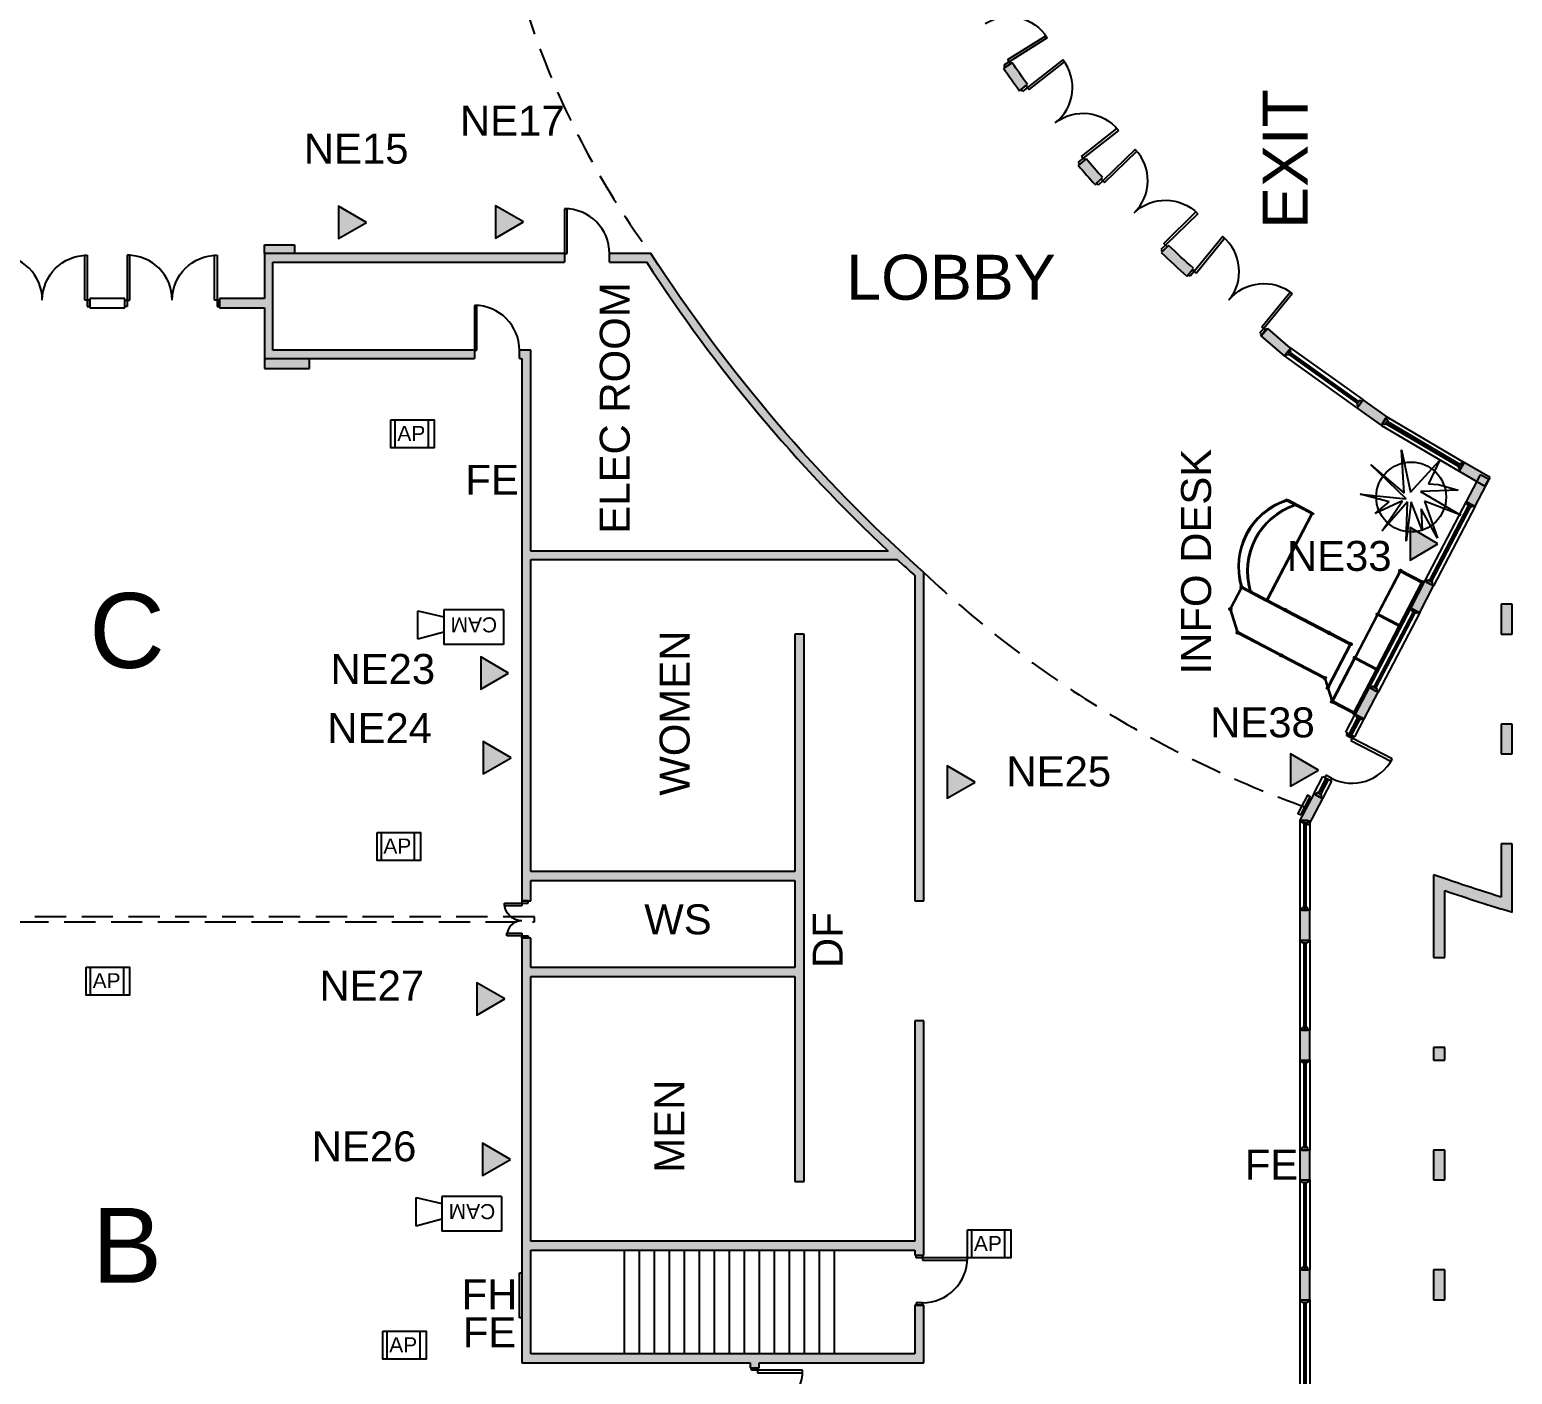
# Model space of a CAD drawing. Header units: inches. Extents: x 619 to 4432, y -2787 to -96.
# Drawn here: x 3203 to 4391, y -1885 to -808 of the extents above; entities that cross this region are included whole.
import ezdxf
from ezdxf.enums import TextEntityAlignment as Align

# ---------------------------------------------------------------- set-up
doc = ezdxf.new("R2010")
doc.units = ezdxf.units.IN
doc.header["$LTSCALE"] = 100
doc.header["$MEASUREMENT"] = 0
doc.linetypes.add('HIDDEN', pattern=[0.375, 0.25, -0.125])
doc.layers.get('0').update_dxf_attribs({"linetype": 'CONTINUOUS'})
for name, color, linetype in [('ap_location', 50, 'CONTINUOUS'), ('av_hardware', 62, 'CONTINUOUS'), ('bldg_airwall', 52, 'HIDDEN'), ('bldg_airwall_text', 56, 'CONTINUOUS'), ('bldg_ch1', 2, 'HIDDEN'), ('bldg_doors', 9, 'CONTINUOUS'), ('bldg_fire', 1, 'CONTINUOUS'), ('bldg_glass', 9, 'CONTINUOUS'), ('bldg_stairs', 9, 'CONTINUOUS'), ('bldg_text90', 94, 'CONTINUOUS'), ('bldg_wallint', 9, 'CONTINUOUS'), ('bldg_wallintsol', 9, 'CONTINUOUS'), ('data_jack', 110, 'CONTINUOUS')]:
    doc.layers.add(name, color=color, linetype=linetype)
doc.layers.get('0').freeze()
doc.styles.add('bldgtx30', font='arial.ttf', dxfattribs={"height": 30})
doc.styles.add('bldgtx36', font='arial.ttf', dxfattribs={"height": 36})
doc.styles.add('bldgtx48', font='arial.ttf', dxfattribs={"height": 48})
doc.styles.add('showtx24', font='arial.ttf', dxfattribs={"height": 24})

# ---------------------------------------------------------------- blocks, each defined once
blk = doc.blocks.new('lplant')
for p, q in [((-2.67, 15.95), (0.46, 1.42)), ((-1.75, 1.09), (-2.67, 15.95)), ((-13.24, 10.79), (-1.75, 1.09)), ((-1.1, -0.95), (-13.24, 10.79)), ((0.46, 1.42), (10.39, 12.21)), ((10.39, 12.21), (6.62, 4.21)), ((-16.83, 0.68), (-1.1, -0.95)), ((-6.9, -1.9), (-16.83, 0.68)), ((16.83, 2.04), (3.86, 1.63)), ((3.86, 1.63), (17.75, -6.51)), ((6.62, 4.21), (10.02, 4.07)), ((10.02, 4.07), (16.83, 2.04)), ((-2.3, -1.56), (-11.68, -5.9)), ((-11.68, -5.9), (-6.9, -1.9)), ((-9.29, -11.87), (-2.3, -1.56)), ((-0.55, -1.9), (-9.29, -11.87)), ((-1.1, -15.47), (-0.55, -1.9)), ((0.64, -1.9), (-1.1, -15.47)), ((4.41, -11.67), (0.64, -1.9)), ((4.05, -4.34), (4.41, -11.67)), ((9.66, -14.45), (4.05, -4.34)), ((5.24, -1.76), (9.66, -14.45)), ((17.75, -6.51), (5.24, -1.76))]:
    blk.add_line(p, q)
blk.add_circle((0.64, -0.27), 12)
blk = doc.blocks.new('Counter-2m-Gem-curve2')
for points in [[(0.4, 21.8), (-0.4, 21.8), (-0.4, 22.3), (-0.4, 23.1), (-0.4, 23.6), (0.4, 23.6), (0.9, 23.1), (0.9, 22.3), (0.4, 21.8)], [(77.8, 22.3), (77.8, 23.1), (78.3, 23.6), (79.1, 23.6), (79.1, 23.1), (79.1, 22.3), (79.1, 21.8), (78.3, 21.8), (77.8, 22.3)], [(0.9, 8.4), (0.9, 7.6), (0.4, 7.1), (-0.4, 7.1), (-0.4, 7.6), (-0.4, 8.4), (-0.4, 8.9), (0.4, 8.9), (0.9, 8.4)], [(0.9, 0.4), (0.9, -0.4), (0.4, -0.9), (-0.4, -0.9), (-0.4, -0.4), (-0.4, 0.4), (-0.4, 0.9), (0.4, 0.9), (0.9, 0.4)], [(77.8, 7.6), (77.8, 8.4), (78.3, 8.9), (79.1, 8.9), (79.1, 8.4), (79.1, 7.6), (79.1, 7.1), (78.3, 7.1), (77.8, 7.6)], [(77.8, -0.4), (77.8, 0.4), (78.3, 0.9), (79.1, 0.9), (79.1, 0.4), (79.1, -0.4), (79.1, -0.9), (78.3, -0.9), (77.8, -0.4)]]:
    blk.add_lwpolyline(points)
for points in [[(0.4, 0.9), (0.4, 21.8), (-0.4, 21.8), (-0.4, 0.9)], [(0.9, 22.3), (77.8, 22.3), (77.8, 23.1), (0.9, 23.1)], [(79.1, 0.9), (79.1, 21.8), (78.3, 21.8), (78.3, 0.9)]]:
    blk.add_lwpolyline(points, close=True)
for centre, radius, start, end in [((39.4, 47.4), 56, 225.9196, 314.0804), ((39.4, 47.4), 55.3, 225.9333, 314.0667), ((39.4, 39.4), 56, 225.9196, 314.0804), ((39.4, 39.4), 55.3, 225.9333, 314.0667)]:
    blk.add_arc(centre, radius, start, end)
for p in [(0, 22.7), (0, 22.7), (78.7, 22.7), (0, 8), (0, 8), (0, 0), (0, 0), (78.7, 8), (78.7, 0)]:
    blk.add_point(p)
blk = doc.blocks.new('1m-Panel-Gem')
for points in [[(-0.9, -0.4), (-0.9, 0.4), (-0.4, 0.9), (0.4, 0.9), (0.9, 0.4), (0.9, -0.4), (0.4, -0.9), (-0.4, -0.9), (-0.9, -0.4)], [(38.5, -0.4), (38.5, 0.4), (39, 0.9), (39.7, 0.9), (40.3, 0.4), (40.3, -0.4), (39.7, -0.9), (39, -0.9), (38.5, -0.4)]]:
    blk.add_lwpolyline(points)
blk.add_lwpolyline([(0.9, -0.4), (38.5, -0.4), (38.5, 0.4), (0.9, 0.4)], close=True)
for p in [(0, 0), (39.4, 0)]:
    blk.add_point(p)
blk = doc.blocks.new('05m-Panel-Gem')
for points in [[(-0.9, -0.4), (-0.9, 0.4), (-0.4, 0.9), (0.4, 0.9), (0.9, 0.4), (0.9, -0.4), (0.4, -0.9), (-0.4, -0.9), (-0.9, -0.4)], [(18.8, -0.4), (18.8, 0.4), (19.3, 0.9), (20.1, 0.9), (20.6, 0.4), (20.6, -0.4), (20.1, -0.9), (19.3, -0.9), (18.8, -0.4)]]:
    blk.add_lwpolyline(points)
blk.add_lwpolyline([(0.9, -0.4), (18.8, -0.4), (18.8, 0.4), (0.9, 0.4)], close=True)
for p in [(0, 0), (19.7, 0)]:
    blk.add_point(p)

msp = doc.modelspace()

# ---------------------------------------------------------------- hatches: boundary and pattern name
at = {"layer": 'bldg_wallintsol'}
for points in [[(3990.1, -834.9), (3983.2, -839.2, 0.005979), (3995.9, -857.3), (4002.4, -852.2, -0.005794)], [(4049.4, -911.9), (4043, -917, 0.005565), (4056.5, -932.5), (4062.4, -926.7, -0.005381)], [(3415.5, -980.7), (3391.5, -980.7), (3391.5, -987.7), (3415.5, -987.7)], [(4115.4, -981.2), (4109.5, -986.9, 0.007553), (4130.1, -1005.8), (4135.3, -999.5, -0.007369)], [(3559.5, -1065.1), (3398.1, -1065.1), (3398.1, -1023.7), (3398.1, -994.4), (3631.7, -994.4), (3631.7, -987.7), (3391.5, -987.7), (3391.5, -1023.7), (3355.5, -1023.7), (3355.5, -1031), (3391.5, -1031), (3391.5, -1071.7), (3559.5, -1071.7)], [(3700.9, -987.7), (3667.7, -987.7), (3667.7, -994.4), (3697.3, -994.4, 0.060637), (3890.8, -1225.9), (3604.7, -1225.9), (3604.7, -1065.1), (3595.5, -1065.1), (3595.5, -1071.7), (3597.5, -1071.7), (3597.5, -1232.5), (3597.5, -1482.5), (3597.5, -1505.8), (3604.7, -1505.8), (3604.7, -1489.7), (3816.2, -1489.7), (3816.2, -1559.2), (3604.7, -1559.2), (3604.7, -1535.8), (3597.5, -1535.8), (3597.5, -1566.5), (3597.5, -1778.5), (3597.5, -1875.7), (3780.2, -1875.7), (3780.2, -1879.7), (3787.5, -1879.7), (3787.5, -1875.7), (3919.5, -1875.7), (3919.5, -1829.7), (3912.2, -1829.7), (3912.2, -1868.5), (3787.5, -1868.5), (3604.7, -1868.5), (3604.7, -1785.7), (3912.2, -1785.7), (3912.2, -1789.7), (3919.5, -1789.7), (3919.5, -1602), (3912.2, -1602), (3912.2, -1778.5), (3604.7, -1778.5), (3604.7, -1566.5), (3816.2, -1566.5), (3816.2, -1730.5), (3823.5, -1730.5), (3823.5, -1566.5), (3823.5, -1482.5), (3823.5, -1292.5), (3816.2, -1292.5), (3816.2, -1482.5), (3604.7, -1482.5), (3604.7, -1232.5), (3897.9, -1232.5), (3903.2, -1237.4, 0.002423), (3912.2, -1245.5), (3912.2, -1506), (3919.5, -1506), (3919.5, -1243.1, -0.067974)], [(4194.9, -1047.7), (4189.6, -1053.9), (4207.9, -1069.5), (4213.1, -1063.3)], [(3427.5, -1071.7), (3391.5, -1071.7), (3391.5, -1079.7), (3427.5, -1079.7)], [(4271.2, -1104.7), (4266.4, -1111.3), (4286, -1125.3), (4290.7, -1118.6)], [(4352.1, -1154.8), (4348, -1161.8), (4368.7, -1174), (4372.8, -1167)], [(4372, -1168.6), (4364.8, -1164.8), (4353.7, -1186.1), (4360.9, -1189.8)], [(4327.6, -1253.7), (4320.4, -1249.9), (4309.3, -1271.2), (4316.5, -1275)], [(4390.6, -1268.3), (4381.6, -1268.3), (4381.6, -1292.3), (4390.6, -1292.3)], [(4283.2, -1338.8), (4276, -1335), (4264.9, -1356.3), (4272.1, -1360.1)], [(4390.6, -1364.3), (4381.6, -1364.3), (4381.6, -1388.3), (4390.6, -1388.3)], [(4238.8, -1423.9), (4231.6, -1420.2), (4220.5, -1441.4), (4227.7, -1445.2)], [(4339.6, -1489.2), (4327.6, -1485), (4327.6, -1551.2), (4336.6, -1551.2), (4336.6, -1497.7, 0.011334), (4390.6, -1515), (4390.6, -1460.3), (4381.6, -1460.3), (4381.6, -1502.9, -0.008906)], [(4228.6, -1513.4), (4220.5, -1513.4), (4220.5, -1537.4), (4228.6, -1537.4)]]:
    msp.add_hatch(color=256, dxfattribs=at).paths.add_polyline_path(points)
h = msp.add_hatch(color=256, dxfattribs=at)
h.paths.add_polyline_path([(4228.6, -1609.4), (4220.5, -1609.4), (4220.5, -1633.4), (4228.6, -1633.4)])
h.paths.add_polyline_path([(4336.6, -1623.2), (4327.6, -1623.2), (4327.6, -1633.4), (4336.6, -1633.4)])
h.paths.add_polyline_path([(4228.6, -1705.4), (4220.5, -1705.4), (4220.5, -1729.4), (4228.6, -1729.4)])
h.paths.add_polyline_path([(4228.6, -1801.4), (4220.5, -1801.4), (4220.5, -1825.4), (4228.6, -1825.4)])
h.paths.add_polyline_path([(4336.6, -1705.4), (4327.6, -1705.4), (4327.6, -1729.4), (4336.6, -1729.4)])
h.paths.add_polyline_path([(4336.6, -1801.4), (4327.6, -1801.4), (4327.6, -1825.4), (4336.6, -1825.4)])
at = {"layer": 'data_jack'}
h = msp.add_hatch(color=256, dxfattribs=at)
h.dxf.hatch_style = 1
h.paths.add_polyline_path([(3473.1, -962.7), (3450.7, -949.8), (3450.7, -975.6)])
h = msp.add_hatch(color=256, dxfattribs=at)
h.dxf.hatch_style = 1
h.paths.add_polyline_path([(3598.9, -962.3), (3576.5, -949.4), (3576.5, -975.2)])
h = msp.add_hatch(color=256, dxfattribs=at)
h.dxf.hatch_style = 1
h.paths.add_polyline_path([(4331.1, -1220.1), (4308.7, -1207.1), (4308.7, -1233)])
h = msp.add_hatch(color=256, dxfattribs=at)
h.dxf.hatch_style = 1
h.paths.add_polyline_path([(3586.9, -1323.6), (3564.6, -1310.6), (3564.6, -1336.5)])
h = msp.add_hatch(color=256, dxfattribs=at)
h.dxf.hatch_style = 1
h.paths.add_polyline_path([(3588.8, -1391.4), (3566.4, -1378.4), (3566.4, -1404.3)])
h = msp.add_hatch(color=256, dxfattribs=at)
h.dxf.hatch_style = 1
h.paths.add_polyline_path([(4235.5, -1401.3), (4213.1, -1388.3), (4213.1, -1414.2)])
h = msp.add_hatch(color=256, dxfattribs=at)
h.dxf.hatch_style = 1
h.paths.add_polyline_path([(3960.5, -1410.9), (3938.1, -1397.9), (3938.1, -1423.8)])
h = msp.add_hatch(color=256, dxfattribs=at)
h.dxf.hatch_style = 1
h.paths.add_polyline_path([(3583.8, -1584.4), (3561.5, -1571.5), (3561.5, -1597.4)])
h = msp.add_hatch(color=256, dxfattribs=at)
h.dxf.hatch_style = 1
h.paths.add_polyline_path([(3588.4, -1712.9), (3566, -1699.9), (3566, -1725.8)])

# ---------------------------------------------------------------- linework, layer by layer
at = {"layer": 'ap_location'}
for p, q in [((3495.9, -1120.8), (3495.9, -1143.1)), ((3522.5, -1120.8), (3522.5, -1143.1)), ((3484.8, -1451.2), (3484.8, -1473.6)), ((3511.3, -1451.2), (3511.3, -1473.6)), ((3251.9, -1559), (3251.9, -1581.3)), ((3278.4, -1559), (3278.4, -1581.3)), ((3957.6, -1769.4, -1403.6), (3957.6, -1791.7, -1403.6)), ((3984.1, -1769.4, -1403.6), (3984.1, -1791.7, -1403.6)), ((3489.4, -1850.5), (3489.4, -1872.8)), ((3515.9, -1850.5), (3515.9, -1872.8))]:
    msp.add_line(p, q, dxfattribs=at)
for points in [[(3492.6, -1120.8), (3527.4, -1120.8), (3527.4, -1143.1), (3492.6, -1143.1)], [(3481.5, -1451.2), (3516.2, -1451.2), (3516.2, -1473.6), (3481.5, -1473.6)], [(3248.6, -1559), (3283.4, -1559), (3283.4, -1581.3), (3248.6, -1581.3)], [(3486.1, -1850.5), (3520.8, -1850.5), (3520.8, -1872.8), (3486.1, -1872.8)]]:
    msp.add_lwpolyline(points, close=True, dxfattribs=at)
at = {"layer": 'ap_location', "elevation": -1403.6}
msp.add_lwpolyline([(3954.3, -1769.4), (3989.1, -1769.4), (3989.1, -1791.7), (3954.3, -1791.7)], close=True, dxfattribs=at)
at = {"layer": 'av_hardware'}
for p, q in [((3514.2, -1296.5), (3514.2, -1273.8)), ((3514.2, -1273.8), (3534.9, -1278.5)), ((3582.7, -1272.8), (3534.9, -1272.8)), ((3534.9, -1272.8), (3534.9, -1300.6)), ((3534.9, -1290.9), (3514.2, -1296.5)), ((3582.7, -1300.6), (3534.9, -1300.6)), ((3512.8, -1766.3), (3512.8, -1743.5)), ((3512.8, -1743.5), (3533.5, -1748.3)), ((3581.3, -1742.6), (3533.5, -1742.6)), ((3533.5, -1742.6), (3533.5, -1770.4)), ((3533.5, -1760.7), (3512.8, -1766.3)), ((3581.3, -1770.4), (3533.5, -1770.4))]:
    msp.add_line(p, q, dxfattribs=at)
for points in [[(3582.7, -1272.8), (3582.7, -1300.6)], [(3581.3, -1742.6), (3581.3, -1770.4)]]:
    msp.add_lwpolyline(points, dxfattribs=at)
at = {"layer": 'bldg_airwall'}
msp.add_lwpolyline([(3607.5, -1518.7), (2893.5, -1518.7), (2893.5, -1522.7), (3607.5, -1522.7)], close=True, dxfattribs=at)
at = {"layer": 'bldg_ch1'}
for centre, radius, start, end in [((4247.8, -585.2), 679.1, 184.7484, 216.3596), ((4520.1, -608.2), 874, 226.5882, 250.3216)]:
    msp.add_arc(centre, radius, start, end, dxfattribs=at)
at = {"layer": 'bldg_doors'}
for p, q in [((3986.6, -832.3), (4017.1, -813.2)), ((4018.2, -814.9), (3987.7, -834)), ((4017.1, -813.2), (4018.2, -814.9)), ((3987.7, -834), (3983.5, -836.7)), ((3983.5, -836.7), (3984.5, -838.4)), ((3984.5, -838.4), (3988.8, -835.7)), ((3987.7, -834), (3986.6, -832.3)), ((3988.8, -835.7), (3987.7, -834)), ((4030.6, -832.5), (4002.4, -854.8)), ((4003.6, -856.4), (4031.9, -834.1)), ((4031.9, -834.1), (4030.6, -832.5)), ((3997.2, -856.3), (4001.1, -853.2)), ((4002.4, -854.8), (3998.4, -857.9)), ((4001.1, -853.2), (4002.4, -854.8)), ((4002.4, -854.8), (4003.6, -856.4)), ((3998.4, -857.9), (3997.2, -856.3)), ((4045.7, -909.8), (4074, -887.5)), ((4075.2, -889.1), (4046.9, -911.3)), ((4074, -887.5), (4075.2, -889.1)), ((4046.9, -911.3), (4043, -914.4)), ((4044.2, -916), (4048.2, -912.9)), ((4046.9, -911.3), (4045.7, -909.8)), ((4048.2, -912.9), (4046.9, -911.3)), ((4088.5, -904.2), (4062.7, -929.3)), ((4064.1, -930.7), (4089.9, -905.6)), ((4089.9, -905.6), (4088.5, -904.2)), ((4043, -914.4), (4044.2, -916)), ((4057.7, -931.4), (4061.3, -927.9)), ((4059.1, -932.8), (4057.7, -931.4)), ((4062.7, -929.3), (4059.1, -932.8)), ((4061.3, -927.9), (4062.7, -929.3)), ((4062.7, -929.3), (4064.1, -930.7)), ((3633.7, -951.7), (3631.7, -951.7)), ((3631.7, -951.7), (3631.7, -987.7)), ((3633.7, -987.7), (3633.7, -951.7)), ((4111.5, -979.5), (4137.3, -954.3)), ((4138.7, -955.8), (4112.9, -980.9)), ((4137.3, -954.3), (4138.7, -955.8)), ((4112.9, -980.9), (4109.3, -984.4)), ((4109.3, -984.4), (4110.7, -985.8)), ((4110.7, -985.8), (4114.3, -982.3)), ((4112.9, -980.9), (4111.5, -979.5)), ((4114.3, -982.3), (4112.9, -980.9)), ((4158.7, -974.1), (4135.9, -1002)), ((4137.4, -1003.2), (4160.2, -975.4)), ((4160.2, -975.4), (4158.7, -974.1)), ((3247.5, -1024.9), (3247.5, -988.9)), ((3247.5, -988.9), (3249.5, -988.9)), ((3249.5, -988.9), (3249.5, -1024.9)), ((3283.5, -988.9), (3281.5, -988.9)), ((3281.5, -988.9), (3281.5, -1024.9)), ((3283.5, -1024.9), (3283.5, -988.9)), ((3351.5, -1024.9), (3351.5, -988.9)), ((3351.5, -988.9), (3353.5, -988.9)), ((3353.5, -988.9), (3353.5, -1024.9)), ((3631.7, -987.7), (3633.7, -987.7)), ((4131.1, -1004.6), (4134.3, -1000.7)), ((4132.7, -1005.8), (4131.1, -1004.6)), ((4135.9, -1002), (4132.7, -1005.8)), ((4134.3, -1000.7), (4135.9, -1002)), ((4135.9, -1002), (4137.4, -1003.2)), ((4190, -1046.3), (4212.8, -1018.5)), ((4214.4, -1019.8), (4191.6, -1047.6)), ((4212.8, -1018.5), (4214.4, -1019.8)), ((3249.5, -1024.9), (3247.5, -1024.9)), ((3251.5, -1024.9), (3249.5, -1024.9)), ((3249.5, -1024.9), (3249.5, -1029.9)), ((3249.5, -1029.9), (3251.5, -1029.9)), ((3251.5, -1029.9), (3251.5, -1024.9)), ((3279.5, -1029.9), (3279.5, -1024.9)), ((3279.5, -1024.9), (3281.5, -1024.9)), ((3281.5, -1029.9), (3279.5, -1029.9)), ((3281.5, -1024.9), (3283.5, -1024.9)), ((3281.5, -1024.9), (3281.5, -1029.9)), ((3353.5, -1024.9), (3351.5, -1024.9)), ((3355.5, -1024.9), (3353.5, -1024.9)), ((3353.5, -1024.9), (3353.5, -1029.9)), ((3353.5, -1029.9), (3355.5, -1029.9)), ((3355.5, -1029.9), (3355.5, -1024.9)), ((3561.5, -1029.1), (3559.5, -1029.1)), ((3559.5, -1029.1), (3559.5, -1065.1)), ((3561.5, -1065.1), (3561.5, -1029.1)), ((4191.6, -1047.6), (4188.4, -1051.5)), ((4191.6, -1047.6), (4188.4, -1051.5)), ((4188.4, -1051.5), (4189.9, -1052.7)), ((4188.4, -1051.5), (4189.9, -1052.7)), ((4189.9, -1052.7), (4193.1, -1048.9)), ((4189.9, -1052.7), (4193.1, -1048.9)), ((4191.6, -1047.6), (4190, -1046.3)), ((4191.6, -1047.6), (4190, -1046.3)), ((4193.1, -1048.9), (4191.6, -1047.6)), ((4193.1, -1048.9), (4191.6, -1047.6)), ((3559.5, -1065.1), (3561.5, -1065.1)), ((4257.9, -1373.4), (4258.9, -1371.6)), ((4262.4, -1375.7), (4257.9, -1373.4)), ((4258.9, -1371.6), (4263.3, -1373.9)), ((4262.4, -1375.7), (4261.4, -1377.5)), ((4263.3, -1373.9), (4262.4, -1375.7)), ((4294.3, -1392.3), (4262.4, -1375.7)), ((4261.4, -1377.5), (4293.4, -1394.1)), ((4293.4, -1394.1), (4294.3, -1392.3)), ((4241.3, -1405.3), (4240.4, -1407.1)), ((4240.4, -1407.1), (4244.8, -1409.4)), ((4245.7, -1407.6), (4241.3, -1405.3)), ((4244.8, -1409.4), (4245.7, -1407.6)), ((4233.1, -1421), (4237.5, -1423.3)), ((3583.5, -1509.8), (3583.5, -1507.8)), ((3583.5, -1507.8), (3597.5, -1507.8)), ((3602.5, -1505.8), (3597.5, -1505.8)), ((3597.5, -1505.8), (3597.5, -1507.8)), ((3597.5, -1507.8), (3597.5, -1509.8)), ((3597.5, -1507.8), (3602.5, -1507.8)), ((3602.5, -1507.8), (3602.5, -1505.8)), ((3597.5, -1509.8), (3583.5, -1509.8)), ((3585.5, -1533.8), (3585.5, -1531.8)), ((3585.5, -1531.8), (3597.5, -1531.8)), ((3597.5, -1533.8), (3585.5, -1533.8)), ((3597.5, -1531.8), (3597.5, -1533.8)), ((3597.5, -1535.8), (3597.5, -1533.8)), ((3597.5, -1533.8), (3602.5, -1533.8)), ((3602.5, -1535.8), (3597.5, -1535.8)), ((3602.5, -1533.8), (3602.5, -1535.8)), ((3913.3, -1791.7), (3913.3, -1789.7)), ((3913.3, -1789.7), (3918.3, -1789.7)), ((3918.3, -1791.7), (3913.3, -1791.7)), ((3918.3, -1789.7), (3918.3, -1791.7)), ((3918.3, -1791.7), (3918.3, -1793.5)), ((3954.3, -1791.7), (3918.3, -1791.7)), ((3954.3, -1793.5), (3954.3, -1791.7)), ((3918.3, -1793.5), (3954.3, -1793.5)), ((3913.3, -1827.7), (3913.3, -1829.7)), ((3918.3, -1827.7), (3913.3, -1827.7)), ((3918.3, -1829.7), (3918.3, -1827.7)), ((3913.3, -1829.7), (3918.3, -1829.7)), ((3781.3, -1881.7), (3781.3, -1879.7)), ((3781.3, -1879.7), (3786.3, -1879.7)), ((3786.3, -1881.7), (3781.3, -1881.7)), ((3786.3, -1879.7), (3786.3, -1881.7)), ((3786.3, -1881.7), (3786.3, -1883.7)), ((3822.3, -1881.7), (3786.3, -1881.7)), ((3786.3, -1883.7), (3822.3, -1883.7)), ((3822.3, -1883.7), (3822.3, -1881.7))]:
    msp.add_line(p, q, dxfattribs=at)
at = {"layer": 'bldg_doors', "extrusion": (0, 0, -1)}
for centre, radius, start, end in [((-3987.7, -834), 36, 57.8395, 147.8395), ((-4046.9, -911.3), 36, 51.7582, 141.7582), ((-4112.9, -980.9), 36, 45.7717, 135.7717), ((-3249.5, -1024.9), 36, 0, 90), ((-3353.5, -1024.9), 36, 0, 90), ((-4191.6, -1047.6), 36, 39.3295, 129.3295), ((-3597.5, -1507.8), 14, 270, 0)]:
    msp.add_arc(centre, radius, start, end, dxfattribs=at)
at = {"layer": 'bldg_doors'}
for centre, radius, start, end in [((4002.4, -854.8), 36, 308.2418, 38.2418), ((4062.7, -929.3), 36, 314.2283, 44.2283), ((3631.7, -987.7), 36, 0, 90), ((4135.9, -1002), 36, 320.6705, 50.6705), ((3177.5, -1024.9), 36, 0, 90), ((3281.5, -1024.9), 36, 0, 90), ((3559.5, -1065.1), 36, 0, 90), ((4262.4, -1375.7), 36, 242.4575, 332.4575), ((3597.5, -1533.8), 12, 90, 180), ((3918.3, -1791.7), 36, 270, 0), ((3786.3, -1881.7), 36, 270, 0)]:
    msp.add_arc(centre, radius, start, end, dxfattribs=at)
at = {"layer": 'bldg_glass'}
for p, q in [((4210.5, -1069.2), (4208.9, -1068.1)), ((4209, -1068.2), (4212, -1064.6)), ((4213.2, -1065.4), (4210.5, -1069.2)), ((4212.4, -1066.5), (4211.3, -1068.1)), ((4211.3, -1068.1), (4266.6, -1107.7)), ((4211.6, -1064.2), (4213.2, -1065.4)), ((4267.8, -1106.1), (4212.4, -1066.5)), ((4212.6, -1062.8), (4271.2, -1104.7)), ((4214, -1067.6), (4212.9, -1069.2)), ((4213.4, -1068.4), (4265.6, -1105.7)), ((4207.9, -1069.5), (4266.4, -1111.3)), ((4266.2, -1104.9), (4265, -1106.5)), ((4268.6, -1104.9), (4265.8, -1108.8)), ((4265.8, -1108.8), (4267.4, -1109.9)), ((4266.6, -1107.7), (4267.8, -1106.1)), ((4267.4, -1109.9), (4270.2, -1106.1)), ((4270.2, -1106.1), (4268.6, -1104.9)), ((4286, -1125.3), (4348, -1161.8)), ((4286.8, -1123.8), (4289.2, -1119.7)), ((4288.5, -1124.8), (4286.8, -1123.8)), ((4290.9, -1120.7), (4288.5, -1124.8)), ((4289.2, -1119.7), (4290.9, -1120.7)), ((4290.2, -1121.9), (4289.2, -1123.6)), ((4289.2, -1123.6), (4347.9, -1158.2)), ((4290.1, -1118.3), (4352.1, -1154.8)), ((4348.9, -1156.5), (4290.2, -1121.9)), ((4291.9, -1122.9), (4290.9, -1124.6)), ((4291.4, -1123.8), (4346.7, -1156.3)), ((4347.2, -1155.5), (4346.2, -1157.2)), ((4349.6, -1155.3), (4347.2, -1159.4)), ((4347.2, -1159.4), (4348.9, -1160.4)), ((4347.9, -1158.2), (4348.9, -1156.5)), ((4348.9, -1160.4), (4351.3, -1156.3)), ((4351.3, -1156.3), (4349.6, -1155.3)), ((4369.5, -1172.6), (4371.9, -1168.5)), ((4353.7, -1186.1), (4320.4, -1249.9)), ((4354.3, -1188.6), (4355.2, -1186.9)), ((4355.2, -1186.9), (4359.4, -1189)), ((4355.5, -1189.2), (4324, -1249.6)), ((4325.8, -1250.5), (4357.3, -1190.2)), ((4355.5, -1191.4), (4325.8, -1248.3)), ((4360.9, -1189.8), (4327.6, -1253.7)), ((4358.5, -1190.8), (4354.3, -1188.6)), ((4356.4, -1191.9), (4354.6, -1191)), ((4357.3, -1190.2), (4355.5, -1189.2)), ((4359.4, -1189), (4358.5, -1190.8)), ((4322.8, -1249), (4321.9, -1250.7)), ((4321.9, -1250.7), (4326.1, -1252.9)), ((4327, -1251.1), (4322.8, -1249)), ((4324, -1249.6), (4325.8, -1250.5)), ((4326.7, -1248.8), (4325, -1247.8)), ((4326.1, -1252.9), (4327, -1251.1)), ((4309.3, -1271.2), (4276, -1335)), ((4311.1, -1274.4), (4279.7, -1334.7)), ((4281.4, -1335.6), (4312.9, -1275.3)), ((4311.1, -1276.6), (4281.4, -1333.4)), ((4316.5, -1275), (4283.2, -1338.8)), ((4309.9, -1273.7), (4310.8, -1272)), ((4314.1, -1275.9), (4309.9, -1273.7)), ((4312, -1277), (4310.2, -1276.1)), ((4310.8, -1272), (4315, -1274.2)), ((4312.9, -1275.3), (4311.1, -1274.4)), ((4315, -1274.2), (4314.1, -1275.9)), ((4278.4, -1334.1), (4277.5, -1335.8)), ((4277.5, -1335.8), (4281.7, -1338)), ((4282.6, -1336.3), (4278.4, -1334.1)), ((4279.7, -1334.7), (4281.4, -1335.6)), ((4282.3, -1333.9), (4280.6, -1333)), ((4281.7, -1338), (4282.6, -1336.3)), ((4259.2, -1374), (4266.7, -1359.5)), ((4260, -1374.5), (4266.7, -1361.7)), ((4268.5, -1360.4), (4260.9, -1374.9)), ((4265.5, -1358.8), (4266.4, -1357.1)), ((4269.7, -1361), (4265.5, -1358.8)), ((4267.6, -1362.1), (4265.8, -1361.2)), ((4266.4, -1357.1), (4270.6, -1359.3)), ((4266.7, -1359.5), (4268.5, -1360.4)), ((4270.6, -1359.3), (4269.7, -1361)), ((4257.9, -1373.4), (4258.8, -1371.6)), ((4262.1, -1375.6), (4257.9, -1373.4)), ((4258.8, -1371.6), (4263, -1373.8)), ((4259.2, -1374), (4260.9, -1374.9)), ((4231.6, -1420.2), (4238.9, -1406.3)), ((4235.3, -1419.8), (4241.6, -1407.7)), ((4237, -1418.5), (4242.5, -1408.2)), ((4243.3, -1408.6), (4237, -1420.7)), ((4238.8, -1423.9), (4246.1, -1410)), ((4234, -1419.2), (4233.1, -1420.9)), ((4233.1, -1420.9), (4237.3, -1423.1)), ((4233.1, -1420.9), (4237.3, -1423.1)), ((4238.2, -1421.4), (4234, -1419.2)), ((4237, -1420.7), (4235.3, -1419.8)), ((4237.9, -1419), (4236.2, -1418.1)), ((4237.3, -1423.1), (4238.2, -1421.4)), ((4220.5, -1441.4), (4220.5, -1513.4)), ((4222.2, -1443.4), (4222.2, -1441.4)), ((4222.2, -1441.4), (4226.9, -1441.4)), ((4226.9, -1443.4), (4222.2, -1443.4)), ((4225.6, -1443.4), (4223.6, -1443.4)), ((4223.6, -1443.4), (4223.6, -1511.5)), ((4225.6, -1445.4), (4223.6, -1445.4)), ((4224.6, -1445.4), (4224.6, -1509.5)), ((4225.6, -1511.5), (4225.6, -1443.4)), ((4226.9, -1441.4), (4226.9, -1443.4)), ((4228.6, -1441.4), (4228.6, -1513.4)), ((4222.2, -1511.5), (4222.2, -1513.4)), ((4226.9, -1511.5), (4222.2, -1511.5)), ((4222.2, -1513.4), (4226.9, -1513.4)), ((4225.6, -1509.5), (4223.6, -1509.5)), ((4223.6, -1511.5), (4225.6, -1511.5)), ((4226.9, -1513.4), (4226.9, -1511.5)), ((4220.5, -1537.4), (4220.5, -1609.4)), ((4222.2, -1539.4), (4222.2, -1537.4)), ((4222.2, -1537.4), (4226.9, -1537.4)), ((4226.9, -1539.4), (4222.2, -1539.4)), ((4225.6, -1539.4), (4223.6, -1539.4)), ((4223.6, -1539.4), (4223.6, -1607.5)), ((4225.6, -1541.4), (4223.6, -1541.4)), ((4224.6, -1541.4), (4224.6, -1605.5)), ((4225.6, -1607.5), (4225.6, -1539.4)), ((4226.9, -1537.4), (4226.9, -1539.4)), ((4228.6, -1537.4), (4228.6, -1609.4)), ((4222.2, -1607.5), (4222.2, -1609.4)), ((4226.9, -1607.5), (4222.2, -1607.5)), ((4222.2, -1609.4), (4226.9, -1609.4)), ((4225.6, -1605.5), (4223.6, -1605.5)), ((4223.6, -1607.5), (4225.6, -1607.5)), ((4226.9, -1609.4), (4226.9, -1607.5)), ((4220.5, -1633.4), (4220.5, -1705.4)), ((4222.2, -1635.4), (4222.2, -1633.4)), ((4222.2, -1633.4), (4226.9, -1633.4)), ((4226.9, -1635.4), (4222.2, -1635.4)), ((4225.6, -1635.4), (4223.6, -1635.4)), ((4223.6, -1635.4), (4223.6, -1703.5)), ((4225.6, -1637.4), (4223.6, -1637.4)), ((4224.6, -1637.4), (4224.6, -1701.5)), ((4225.6, -1703.5), (4225.6, -1635.4)), ((4226.9, -1633.4), (4226.9, -1635.4)), ((4228.6, -1633.4), (4228.6, -1705.4)), ((4222.2, -1703.5), (4222.2, -1705.4)), ((4226.9, -1703.5), (4222.2, -1703.5)), ((4222.2, -1705.4), (4226.9, -1705.4)), ((4225.6, -1701.5), (4223.6, -1701.5)), ((4223.6, -1703.5), (4225.6, -1703.5)), ((4226.9, -1705.4), (4226.9, -1703.5)), ((4220.5, -1729.4), (4220.5, -1801.4)), ((4222.2, -1731.4), (4222.2, -1729.4)), ((4222.2, -1729.4), (4226.9, -1729.4)), ((4226.9, -1731.4), (4222.2, -1731.4)), ((4225.6, -1731.4), (4223.6, -1731.4)), ((4223.6, -1731.4), (4223.6, -1799.5)), ((4225.6, -1733.4), (4223.6, -1733.4)), ((4224.6, -1733.4), (4224.6, -1797.5)), ((4225.6, -1799.5), (4225.6, -1731.4)), ((4226.9, -1729.4), (4226.9, -1731.4)), ((4228.6, -1729.4), (4228.6, -1801.4)), ((4222.2, -1799.5), (4222.2, -1801.4)), ((4226.9, -1799.5), (4222.2, -1799.5)), ((4222.2, -1801.4), (4226.9, -1801.4)), ((4225.6, -1797.5), (4223.6, -1797.5)), ((4223.6, -1799.5), (4225.6, -1799.5)), ((4226.9, -1801.4), (4226.9, -1799.5)), ((4220.5, -1825.4), (4220.5, -1897.4)), ((4222.2, -1827.4), (4222.2, -1825.4)), ((4222.2, -1825.4), (4226.9, -1825.4)), ((4226.9, -1827.4), (4222.2, -1827.4)), ((4225.6, -1827.4), (4223.6, -1827.4)), ((4223.6, -1827.4), (4223.6, -1895.5)), ((4225.6, -1895.5), (4225.6, -1827.4)), ((4226.9, -1825.4), (4226.9, -1827.4)), ((4228.6, -1825.4), (4228.6, -1897.4)), ((4225.6, -1829.4), (4223.6, -1829.4)), ((4224.6, -1829.4), (4224.6, -1893.5))]:
    msp.add_line(p, q, dxfattribs=at)
at = {"layer": 'bldg_stairs'}
for p, q in [((3679.5, -1785.7), (3679.5, -1868.5)), ((3691.5, -1785.7), (3691.5, -1868.5)), ((3703.5, -1785.7), (3703.5, -1868.5)), ((3715.5, -1785.7), (3715.5, -1868.5)), ((3727.5, -1785.7), (3727.5, -1868.5)), ((3739.5, -1785.7), (3739.5, -1868.5)), ((3751.5, -1785.7), (3751.5, -1868.5)), ((3763.5, -1785.7), (3763.5, -1868.5)), ((3775.5, -1785.7), (3775.5, -1868.5)), ((3787.5, -1785.7), (3787.5, -1868.5)), ((3799.5, -1785.7), (3799.5, -1868.5)), ((3811.5, -1785.7), (3811.5, -1868.5)), ((3823.5, -1785.7), (3823.5, -1868.5)), ((3835.5, -1785.7), (3835.5, -1868.5)), ((3847.5, -1785.7), (3847.5, -1868.5))]:
    msp.add_line(p, q, dxfattribs=at)
at = {"layer": 'bldg_wallint'}
for p, q in [((3990.1, -834.9), (3983.2, -839.2)), ((3995.9, -857.3), (4002.4, -852.2)), ((4049.4, -911.9), (4043, -917)), ((4056.5, -932.5), (4062.4, -926.7)), ((3391.5, -987.7), (3391.5, -980.7)), ((3391.5, -980.7), (3415.5, -980.7)), ((3415.5, -980.7), (3415.5, -987.7)), ((4115.4, -981.2), (4109.5, -986.9)), ((3391.5, -987.7), (3391.5, -1023.7)), ((3631.7, -987.7), (3391.5, -987.7)), ((3398.1, -994.4), (3631.7, -994.4)), ((3398.1, -1023.7), (3398.1, -994.4)), ((3631.7, -987.7), (3631.7, -994.4)), ((3700.9, -987.7), (3667.7, -987.7)), ((3667.7, -994.4), (3667.7, -987.7)), ((3667.7, -994.4), (3669.7, -994.4)), ((3667.7, -994.4), (3697.3, -994.4)), ((4130.1, -1005.8), (4135.3, -999.5)), ((3251.5, -1023.7), (3251.5, -1031)), ((3256.5, -1023.7), (3251.5, -1023.7)), ((3251.5, -1031), (3279.5, -1031)), ((3274.5, -1023.7), (3256.5, -1023.7)), ((3279.5, -1023.7), (3274.5, -1023.7)), ((3279.5, -1031), (3279.5, -1023.7)), ((3355.5, -1023.7), (3355.5, -1031)), ((3391.5, -1023.7), (3355.5, -1023.7)), ((3355.5, -1031), (3391.5, -1031)), ((3391.5, -1031), (3391.5, -1071.7)), ((3398.1, -1065.1), (3398.1, -1023.7)), ((4194.1, -1047.6), (4188.9, -1054)), ((4194.1, -1047.6), (4188.9, -1054)), ((4194.9, -1047.7), (4189.6, -1053.9)), ((4189.6, -1053.9), (4207.9, -1069.5)), ((4213.1, -1063.3), (4194.9, -1047.7)), ((3559.5, -1065.1), (3398.1, -1065.1)), ((3559.5, -1065.1), (3559.5, -1071.7)), ((3604.7, -1065.1), (3595.5, -1065.1)), ((3595.5, -1071.7), (3595.5, -1065.1)), ((3604.7, -1225.9), (3604.7, -1065.1)), ((4207.9, -1069.5), (4213.1, -1063.3)), ((3391.5, -1071.7), (3559.5, -1071.7)), ((3391.5, -1071.7), (3391.5, -1079.7)), ((3391.5, -1079.7), (3427.5, -1079.7)), ((3427.5, -1079.7), (3427.5, -1071.7)), ((3595.5, -1071.7), (3597.5, -1071.7)), ((3597.5, -1071.7), (3597.5, -1232.5)), ((4271.2, -1104.7), (4266.4, -1111.3)), ((4266.4, -1111.3), (4286, -1125.3)), ((4290.7, -1118.6), (4271.2, -1104.7)), ((4286, -1125.3), (4290.1, -1118.3)), ((4352.1, -1154.8), (4348, -1161.8)), ((4348, -1161.8), (4368.7, -1174)), ((4372.8, -1167), (4352.1, -1154.8)), ((4364.8, -1164.8), (4353.7, -1186.1)), ((4360.9, -1189.8), (4372, -1168.6)), ((4372, -1168.6), (4364.8, -1164.8)), ((4368.7, -1174), (4372.8, -1167)), ((4368.7, -1174), (4372.8, -1167)), ((4353.7, -1186.1), (4360.9, -1189.8)), ((3597.5, -1232.5), (3597.5, -1482.5)), ((3890.8, -1225.9), (3604.7, -1225.9)), ((3604.7, -1232.5), (3897.9, -1232.5)), ((3604.7, -1482.5), (3604.7, -1232.5)), ((3897.9, -1232.5), (3903.2, -1237.4)), ((3912.2, -1245.5), (3912.2, -1506)), ((3919.5, -1506), (3919.5, -1243.1)), ((4320.4, -1249.9), (4309.3, -1271.2)), ((4316.5, -1275), (4327.6, -1253.7)), ((4327.6, -1253.7), (4320.4, -1249.9)), ((4390.6, -1268.3), (4381.6, -1268.3)), ((4381.6, -1268.3), (4381.6, -1292.3)), ((4390.6, -1292.3), (4390.6, -1268.3)), ((4309.3, -1271.2), (4316.5, -1275)), ((3816.2, -1292.5), (3816.2, -1482.5)), ((3823.5, -1292.5), (3816.2, -1292.5)), ((3823.5, -1482.5), (3823.5, -1292.5)), ((4381.6, -1292.3), (4390.6, -1292.3)), ((4276, -1335), (4264.9, -1356.3)), ((4272.1, -1360.1), (4283.2, -1338.8)), ((4283.2, -1338.8), (4276, -1335)), ((4257.4, -1370.8), (4264.9, -1356.3)), ((4264.6, -1374.6), (4272.1, -1360.1)), ((4264.9, -1356.3), (4272.1, -1360.1)), ((4264.9, -1356.3), (4272.1, -1360.1)), ((4390.6, -1364.3), (4381.6, -1364.3)), ((4381.6, -1364.3), (4381.6, -1388.3)), ((4390.6, -1388.3), (4390.6, -1364.3)), ((4257.4, -1370.8), (4264.6, -1374.6)), ((4381.6, -1388.3), (4390.6, -1388.3)), ((4238.9, -1406.3), (4246.1, -1410)), ((4231.6, -1420.2), (4220.5, -1441.4)), ((4227.7, -1445.2), (4238.8, -1423.9)), ((4238.8, -1423.9), (4231.6, -1420.2)), ((4238.8, -1423.9), (4231.6, -1420.2)), ((4390.6, -1460.3), (4381.6, -1460.3)), ((4381.6, -1460.3), (4381.6, -1502.9)), ((4390.6, -1515), (4390.6, -1460.3)), ((3597.5, -1482.5), (3597.5, -1505.8)), ((3816.2, -1482.5), (3604.7, -1482.5)), ((3823.5, -1566.5), (3823.5, -1482.5)), ((3604.7, -1489.7), (3816.2, -1489.7)), ((3604.7, -1505.8), (3604.7, -1489.7)), ((3816.2, -1489.7), (3816.2, -1559.2)), ((4339.6, -1489.2), (4327.6, -1485)), ((4327.6, -1485), (4327.6, -1551.2)), ((3597.5, -1505.8), (3604.7, -1505.8)), ((3912.2, -1506), (3919.5, -1506)), ((4336.6, -1551.2), (4336.6, -1497.7)), ((4220.5, -1513.4), (4220.5, -1537.4)), ((4228.6, -1513.4), (4220.5, -1513.4)), ((4228.6, -1537.4), (4228.6, -1513.4)), ((3597.5, -1535.8), (3597.5, -1566.5)), ((3604.7, -1535.8), (3597.5, -1535.8)), ((3604.7, -1559.2), (3604.7, -1535.8)), ((4220.5, -1537.4), (4228.6, -1537.4)), ((4327.6, -1551.2), (4336.6, -1551.2)), ((3597.5, -1566.5), (3597.5, -1778.5)), ((3816.2, -1559.2), (3604.7, -1559.2)), ((3604.7, -1778.5), (3604.7, -1566.5)), ((3604.7, -1566.5), (3816.2, -1566.5)), ((3816.2, -1566.5), (3816.2, -1730.5)), ((3823.5, -1730.5), (3823.5, -1566.5)), ((3912.2, -1602), (3912.2, -1778.5)), ((3919.5, -1602), (3912.2, -1602)), ((3919.5, -1789.7), (3919.5, -1602)), ((4220.5, -1609.4), (4220.5, -1633.4)), ((4228.6, -1609.4), (4220.5, -1609.4)), ((4228.6, -1633.4), (4228.6, -1609.4)), ((4327.6, -1623.2), (4327.6, -1633.4)), ((4336.6, -1623.2), (4327.6, -1623.2)), ((4336.6, -1633.4), (4336.6, -1623.2)), ((4220.5, -1633.4), (4228.6, -1633.4)), ((4327.6, -1633.4), (4336.6, -1633.4)), ((4220.5, -1705.4), (4220.5, -1729.4)), ((4228.6, -1705.4), (4220.5, -1705.4)), ((4228.6, -1729.4), (4228.6, -1705.4)), ((4327.6, -1705.4), (4327.6, -1729.4)), ((4336.6, -1705.4), (4327.6, -1705.4)), ((4336.6, -1729.4), (4336.6, -1705.4)), ((3816.2, -1730.5), (3823.5, -1730.5)), ((4220.5, -1729.4), (4228.6, -1729.4)), ((4327.6, -1729.4), (4336.6, -1729.4)), ((3597.5, -1778.5), (3597.5, -1875.7)), ((3912.2, -1778.5), (3604.7, -1778.5)), ((3604.7, -1785.7), (3912.2, -1785.7)), ((3604.7, -1868.5), (3604.7, -1785.7)), ((3912.2, -1785.7), (3912.2, -1789.7)), ((3912.2, -1789.7), (3919.5, -1789.7)), ((3595.5, -1839.7), (3595.5, -1803.7)), ((3595.5, -1803.7), (3597.5, -1803.7)), ((4220.5, -1801.4), (4220.5, -1825.4)), ((4228.6, -1801.4), (4220.5, -1801.4)), ((4228.6, -1825.4), (4228.6, -1801.4)), ((4327.6, -1801.4), (4327.6, -1825.4)), ((4336.6, -1801.4), (4327.6, -1801.4)), ((4336.6, -1825.4), (4336.6, -1801.4)), ((4220.5, -1825.4), (4228.6, -1825.4)), ((4327.6, -1825.4), (4336.6, -1825.4)), ((3597.5, -1839.7), (3595.5, -1839.7)), ((3912.2, -1829.7), (3912.2, -1868.5)), ((3919.5, -1829.7), (3912.2, -1829.7)), ((3919.5, -1875.7), (3919.5, -1829.7)), ((3597.5, -1875.7), (3780.2, -1875.7)), ((3787.5, -1868.5), (3604.7, -1868.5)), ((3780.2, -1875.7), (3780.2, -1879.7)), ((3912.2, -1868.5), (3787.5, -1868.5)), ((3787.5, -1875.7), (3919.5, -1875.7)), ((3787.5, -1879.7), (3787.5, -1875.7)), ((3780.2, -1879.7), (3787.5, -1879.7))]:
    msp.add_line(p, q, dxfattribs=at)
msp.add_lwpolyline([(4221.2, -1437.1), (4228.8, -1422.5), (4226.5, -1421.3), (4218.9, -1435.9)], close=True, dxfattribs=at)
for radius, start, end in [(924.6, 214.5161, 215.8863), (924.6, 220.5974, 221.8728), (1248.5, 212.9479, 226.8278), (924.6, 226.5838, 228.3149), (1248.5, 227.6061, 228.1613), (1250.9, 250.9467, 253.5441)]:
    msp.add_arc((4745, -315.3), radius, start, end, dxfattribs=at)
at = {"layer": 'bldg_wallint', "extrusion": (0, 0, -1)}
for radius, start, end in [(916.4, 324.1349, 325.4628), (916.4, 318.1484, 319.3815), (916.4, 311.7062, 313.395), (1241.9, 311.6637, 327.2181), (1241.9, 287.0124, 289.0533)]:
    msp.add_arc((-4745, -315.3), radius, start, end, dxfattribs=at)
at = {"layer": 'bldg_wallintsol'}
msp.add_line((4227.7, -1445.2), (4220.5, -1441.4), dxfattribs=at)
at = {"layer": 'data_jack'}
for points in [[(3473.1, -962.7), (3450.7, -949.8), (3450.7, -975.6)], [(3598.9, -962.3), (3576.5, -949.4), (3576.5, -975.2)], [(4331.1, -1220.1), (4308.7, -1207.1), (4308.7, -1233)], [(3586.9, -1323.6), (3564.6, -1310.6), (3564.6, -1336.5)], [(3588.8, -1391.4), (3566.4, -1378.4), (3566.4, -1404.3)], [(4235.5, -1401.3), (4213.1, -1388.3), (4213.1, -1414.2)], [(3960.5, -1410.9), (3938.1, -1397.9), (3938.1, -1423.8)], [(3583.8, -1584.4), (3561.5, -1571.5), (3561.5, -1597.4)], [(3588.4, -1712.9), (3566, -1699.9), (3566, -1725.8)]]:
    msp.add_lwpolyline(points, close=True, dxfattribs=at)

# ---------------------------------------------------------------- block references
at = {"layer": 'bldg_text90'}
for name, p, rotation in [('Counter-2m-Gem-curve2', (4210.3, -1185.1), 242.4574918911967), ('1m-Panel-Gem', (4282.8, -1276.5), 62.45749189119692), ('05m-Panel-Gem', (4301, -1241.6), 332.4574918911935), ('05m-Panel-Gem', (4164.8, -1272.3), 62.45749189118965), ('1m-Panel-Gem', (4208.8, -1273.1), 152.4574918911927), ('1m-Panel-Gem', (4300.2, -1285.6), 62.45749189119692), ('05m-Panel-Gem', (4170.7, -1291.1), 107.4574918912015), ('1m-Panel-Gem', (4243.7, -1291.3), 152.4574918911927), ('1m-Panel-Gem', (4264.6, -1311.4), 62.45749189119692), ('05m-Panel-Gem', (4282.8, -1276.5), 332.4574918911935), ('1m-Panel-Gem', (4205.6, -1309.3), 152.4574918911926), ('05m-Panel-Gem', (4243.7, -1291.3), 332.4574918911919), ('1m-Panel-Gem', (4282, -1320.5), 62.45749189119692), ('1m-Panel-Gem', (4242.9, -1335.3), 62.45749189119692), ('1m-Panel-Gem', (4240.5, -1327.5), 152.4574918911926), ('1m-Panel-Gem', (4246.4, -1346.3), 62.45749189119692), ('05m-Panel-Gem', (4264.6, -1311.4), 332.4574918911935), ('05m-Panel-Gem', (4246.4, -1346.3), 107.4574918912015), ('1m-Panel-Gem', (4263.8, -1355.4), 62.45749189119692), ('05m-Panel-Gem', (4246.4, -1346.3), 332.4574918911935)]:
    msp.add_blockref(name, p, dxfattribs=dict(at, rotation=rotation))
at = {"layer": 'bldg_wallint', "xscale": 2.330644347148336, "yscale": 2.330644347148336, "zscale": 2.330644347148336}
msp.add_blockref('lplant', (4308.1, -1181.9), dxfattribs=at)

# ---------------------------------------------------------------- texts
at = {"layer": 'ap_location', "char_height": 12, "attachment_point": 1, "style": 'bldgtx48'}
for insert in [(3497.8, -1125.6), (3486.6, -1456), (3253.8, -1563.8), (3959.5, -1774.2, -1403.6), (3491.3, -1855.3)]:
    msp.add_mtext_dynamic_manual_height_columns('AP', width=42.772, gutter_width=240, heights=[0], dxfattribs=dict(at, insert=insert))
at = {"layer": 'av_hardware', "char_height": 12, "attachment_point": 1, "rotation": 180, "style": 'bldgtx48'}
for insert in [(3577.7, -1290.9), (3576.2, -1760.7)]:
    msp.add_mtext_dynamic_manual_height_columns('CAM', width=42.772, gutter_width=240, heights=[0], dxfattribs=dict(at, insert=insert))
at = {"layer": 'bldg_airwall_text', "style": 'bldgtx36'}
for s, p in [('C', (3281.3, -1319.4)), ('B', (3281.3, -1811.7))]:
    msp.add_text(s, height=60, dxfattribs=at).set_placement(p, align=Align.CENTER)
at = {"layer": 'bldg_fire', "style": 'bldgtx36'}
for s, p in [('FE', (3573.7, -1180.8)), ('FE', (4197.8, -1729)), ('FH', (3571.6, -1832.9)), ('FE', (3571.6, -1863.3))]:
    msp.add_text(s, height=24, dxfattribs=at).set_placement(p, align=Align.CENTER)
at = {"layer": 'bldg_text90'}
for s, height, style, p in [('EXIT', 36, 'bldgtx36', (4226.8, -911.9)), ('ELEC ROOM', 24, 'bldgtx36', (3683.9, -1111.3)), ('INFO DESK', 24, 'bldgtx30', (4149.4, -1234.3)), ('WOMEN', 24, 'bldgtx30', (3731.8, -1355.6)), ('DF', 24, 'bldgtx30', (3854.4, -1537.4)), ('MEN', 24, 'bldgtx30', (3727.7, -1686.3))]:
    msp.add_text(s, height=height, rotation=90, dxfattribs=dict(at, style=style)).set_placement(p, align=Align.CENTER)
at = {"layer": 'bldg_text90', "style": 'bldgtx36'}
for s, height, p in [('LOBBY', 36, (3941.1, -1024.6)), ('WS', 24, (3722.5, -1532.7))]:
    msp.add_text(s, height=height, dxfattribs=at).set_placement(p, align=Align.CENTER)
at = {"layer": 'data_jack', "char_height": 24, "attachment_point": 1, "style": 'showtx24'}
for s, width, insert in [('NE17', 127.43, (3547.9, -869.3)), ('NE15', 96.197, (3422.9, -891.7)), ('NE33', 124.931, (4210.1, -1217.7)), ('NE23', 97.603, (3444.2, -1308.2)), ('NE38', 112.438, (4148.6, -1351)), ('NE24', 108.69, (3441.7, -1355.6)), ('NE25', 111.189, (3985.5, -1390.3)), ('NE27', 111.189, (3435.4, -1561.7)), ('NE26', 104.322, (3429.2, -1690.4))]:
    msp.add_mtext_dynamic_manual_height_columns(s, width=width, gutter_width=120, heights=[0], dxfattribs=dict(at, insert=insert))

doc.saveas('drawing.dxf')
